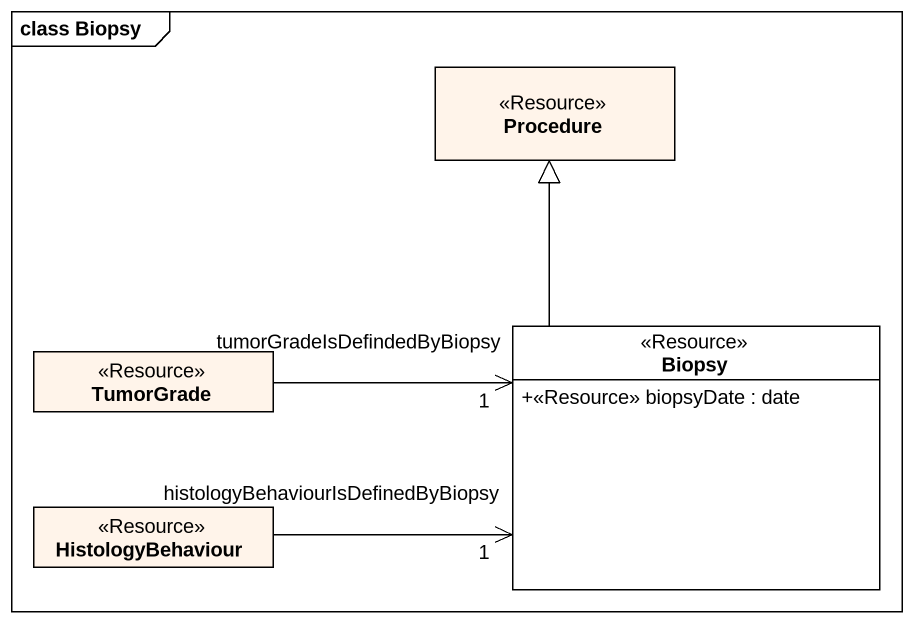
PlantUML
@startuml
mainframe class Biopsy
hide circle
hide empty members
skinparam classAttributeIconSize 0
class Procedure <<Resource>> #FFF4EA
class Biopsy <<Resource>> {
  +<<Resource>> biopsyDate : date
}
class TumorGrade <<Resource>> #FFF4EA
class HistologyBehaviour <<Resource>> #FFF4EA
Biopsy -up-|> Procedure
TumorGrade -right-> "tumorGradeIsDefindedByBiopsy\n1" Biopsy
HistologyBehaviour -right-> "histologyBehaviourIsDefinedByBiopsy\n1" Biopsy
@enduml
